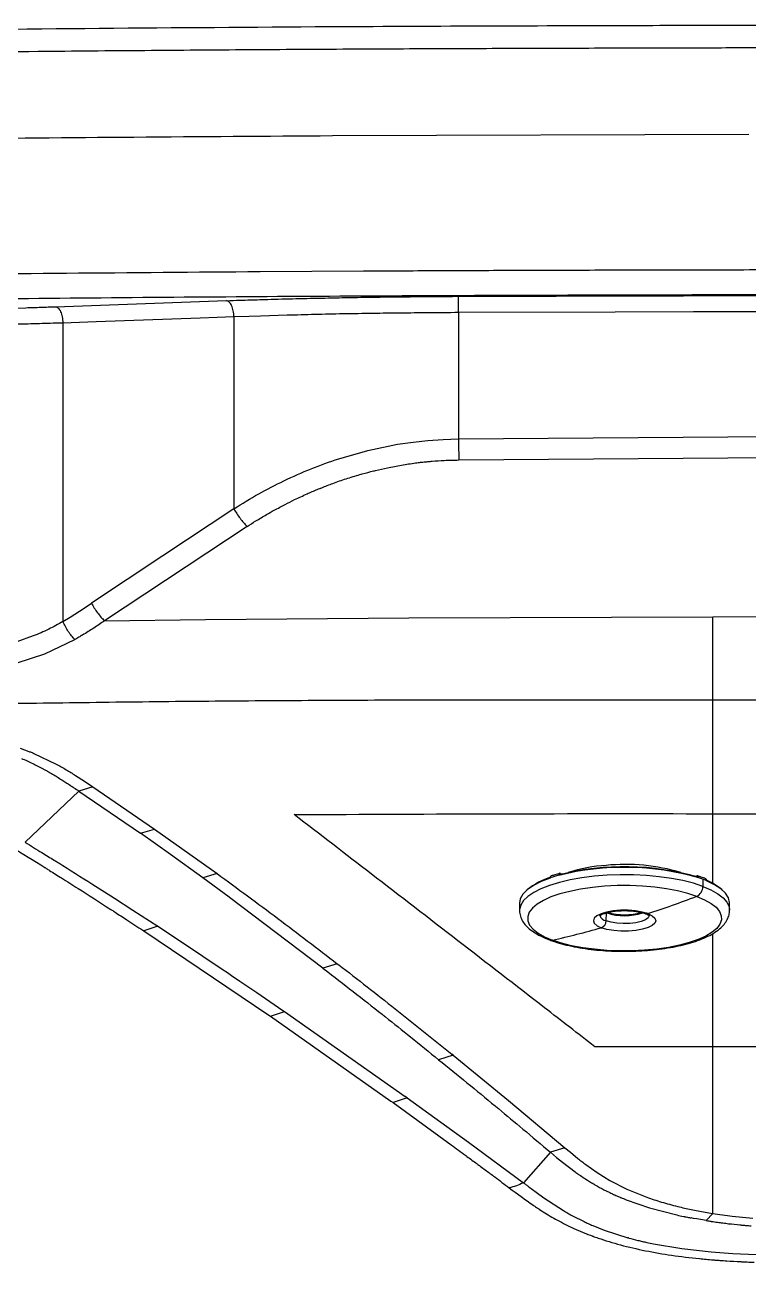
# Model space of a CAD drawing. Extents: x -51 to 27, y -13 to 136.
# Drawn here: x -20.89 to -14.6, y 72.82 to 83.71 of the extents above; entities that cross this region are included whole.
import ezdxf

# ---------------------------------------------------------------- set-up
doc = ezdxf.new("R2010")
doc.units = 0
doc.header["$MEASUREMENT"] = 0
doc.layers.add('GEOMETRY', color=2, linetype='Continuous', lineweight=25)

# ---------------------------------------------------------------- blocks, each defined once
blk = doc.blocks.new('2026 MONTERREY-BLOOM')
at = {"layer": 'GEOMETRY'}
for p, q in [((-6.539, -0.961), (-2.919, -0.949)), ((-7.169, -2.142), (-6.269, -2.137)), ((-8.948, -2.448), (-7.461, -2.395)), ((-9.468, -2.464), (-9.204, -2.457)), ((-4.083, -2.495), (-5.443, -2.5)), ((-5.443, -2.5), (-5.443, -3.598)), ((-3.402, -2.493), (-4.083, -2.495)), ((-2.722, -2.492), (-3.402, -2.493)), ((-8.738, -2.585), (-8.883, -2.59)), ((-8.883, -2.59), (-8.883, -5.185)), ((-8.593, -2.579), (-8.738, -2.585)), ((-7.689, -2.547), (-8.593, -2.579)), ((-7.542, -2.542), (-7.689, -2.547)), ((-7.396, -2.537), (-7.542, -2.542)), ((-7.264, -2.533), (-7.396, -2.537)), ((-7.396, -2.537), (-7.396, -4.206)), ((-7.166, -2.53), (-7.264, -2.533)), ((-6.932, -2.523), (-7.166, -2.53)), ((-5.443, -3.598), (-2.71, -3.577)), ((-6.484, -3.77), (-6.233, -3.699)), ((-6.233, -3.699), (-5.974, -3.645)), ((-5.974, -3.645), (-5.838, -3.625)), ((-5.838, -3.625), (-5.71, -3.611)), ((-5.71, -3.611), (-5.577, -3.603)), ((-5.577, -3.603), (-5.443, -3.598)), ((-5.441, -3.781), (-2.712, -3.759)), ((-7.396, -4.206), (-8.015, -4.616)), ((-7.281, -4.359), (-8.52, -5.179)), ((-8.015, -4.616), (-8.634, -5.026)), ((-8.82, -5.148), (-8.697, -5.069)), ((-8.697, -5.069), (-8.634, -5.026)), ((-8.883, -5.185), (-8.82, -5.148)), ((-8.52, -5.179), (-7.642, -5.168)), ((-7.642, -5.168), (-5.876, -5.153)), ((-5.876, -5.153), (-3.232, -5.144)), ((-3.232, -5.144), (0, -5.141)), ((-9.141, -5.311), (-9.283, -5.361)), ((-9.04, -5.468), (-8.778, -5.343)), ((-9.28, -5.545), (-9.04, -5.468)), ((-3.234, -5.866), (0, -5.867)), ((-3.234, -6.857), (-3.234, -5.866)), ((-9.136, -6.332), (-8.94, -6.425)), ((-8.772, -6.524), (-8.695, -6.574)), ((-8.621, -6.623), (-8.743, -6.661)), ((-8.695, -6.574), (-8.621, -6.623)), ((-8.621, -6.623), (-8.085, -6.99)), ((-8.743, -6.661), (-9.211, -7.105)), ((-8.743, -6.661), (-8.208, -7.027)), ((-3.234, -6.857), (3.234, -6.857)), ((-3.234, -7.467), (-3.234, -6.857)), ((-8.208, -7.027), (-8.085, -6.99)), ((-7.947, -7.212), (-8.208, -7.027)), ((-8.085, -6.99), (-7.542, -7.378)), ((-7.666, -7.415), (-7.947, -7.212)), ((-7.542, -7.378), (-7.666, -7.415)), ((-4.573, -7.394), (-4.573, -7.392)), ((-4.557, -7.376), (-4.543, -7.381)), ((-3.385, -7.401), (-3.372, -7.397)), ((-8.63, -7.467), (-8.435, -7.592)), ((-7.437, -7.583), (-7.666, -7.415)), ((-4.646, -7.415), (-4.646, -7.417)), ((-3.354, -7.414), (-3.354, -7.416)), ((-3.32, -7.426), (-3.32, -7.489)), ((-3.288, -7.441), (-3.288, -7.439)), ((-8.435, -7.592), (-8.275, -7.695)), ((-7.433, -7.586), (-7.437, -7.583)), ((-6.622, -8.199), (-7.433, -7.586)), ((-8.275, -7.695), (-8.058, -7.836)), ((-4.913, -7.635), (-4.913, -7.696)), ((-4.16, -7.788), (-4.156, -7.718)), ((-3.087, -7.695), (-3.087, -7.634)), ((-8.058, -7.836), (-8.18, -7.875)), ((-8.058, -7.836), (-7.835, -7.983)), ((-8.187, -7.871), (-8.18, -7.875)), ((-8.18, -7.875), (-7.092, -8.608)), ((-3.234, -8.883), (-3.234, -7.9)), ((-7.835, -7.983), (-7.667, -8.095)), ((-7.667, -8.095), (-7.49, -8.214)), ((-6.498, -8.161), (-6.622, -8.199)), ((-6.498, -8.161), (-6.485, -8.17)), ((-7.49, -8.214), (-7.453, -8.239)), ((-7.453, -8.239), (-7.416, -8.264)), ((-7.416, -8.264), (-7.343, -8.313)), ((-6.622, -8.199), (-6.61, -8.208)), ((-7.343, -8.313), (-7.197, -8.413)), ((-7.197, -8.413), (-6.97, -8.569)), ((-7.079, -8.617), (-6.957, -8.578)), ((-6.97, -8.569), (-6.957, -8.578)), ((-6.957, -8.578), (-5.908, -9.315)), ((-5.993, -8.555), (-5.501, -8.948)), ((-7.092, -8.608), (-7.079, -8.617)), ((-7.079, -8.617), (-6.031, -9.356)), ((-3.234, -8.883), (-4.259, -8.883)), ((-3.234, -10.332), (-3.234, -8.883)), ((3.234, -8.883), (-3.234, -8.883)), ((-5.49, -8.957), (-5.616, -8.996)), ((-5.49, -8.957), (-5.501, -8.948)), ((-5.49, -8.957), (-5.01, -9.35)), ((-6.031, -9.356), (-6.012, -9.369)), ((-5.889, -9.328), (-6.012, -9.369)), ((-5.889, -9.328), (-5.908, -9.315)), ((-5.889, -9.328), (-5.358, -9.713)), ((-5.01, -9.35), (-4.518, -9.761)), ((-6.012, -9.369), (-5.507, -9.736)), ((-5.358, -9.713), (-4.879, -10.066)), ((-4.644, -9.801), (-4.879, -10.066)), ((-4.518, -9.761), (-4.644, -9.801)), ((-4.644, -9.801), (-4.592, -9.845)), ((-4.518, -9.761), (-4.47, -9.801)), ((-4.47, -9.801), (-4.405, -9.855)), ((-4.592, -9.845), (-4.54, -9.888)), ((-4.54, -9.888), (-4.43, -9.972)), ((-4.336, -9.908), (-4.238, -9.977)), ((-4.238, -9.977), (-4.127, -10.046)), ((-4.833, -10.101), (-4.768, -10.149)), ((-4.127, -10.046), (-3.979, -10.122)), ((-3.979, -10.122), (-3.806, -10.192)), ((-4.951, -10.148), (-4.9, -10.186)), ((-4.768, -10.149), (-4.701, -10.197)), ((-4.701, -10.197), (-4.532, -10.307)), ((-3.987, -10.214), (-3.783, -10.285)), ((-3.783, -10.285), (-3.547, -10.346)), ((-3.29, -10.395), (-3.234, -10.332)), ((-4.453, -10.353), (-4.352, -10.404)), ((-4.277, -10.438), (-4.176, -10.478)), ((-3.401, -10.376), (-3.421, -10.372)), ((-3.372, -10.381), (-3.401, -10.376)), ((-3.29, -10.395), (-3.372, -10.381)), ((-3.064, -10.356), (-2.886, -10.374)), ((-4.176, -10.478), (-3.971, -10.544)), ((-3.963, -10.547), (-3.946, -10.551)), ((-3.946, -10.551), (-3.884, -10.567)), ((-3.805, -10.585), (-3.747, -10.597)), ((-3.747, -10.597), (-3.502, -10.638)), ((-3.502, -10.638), (-3.248, -10.667)), ((-3.248, -10.667), (-3.058, -10.68)), ((-3.058, -10.68), (-2.856, -10.69))]:
    blk.add_line(p, q, dxfattribs=at)
at = {"layer": 'GEOMETRY', "flags": 128}
for points in [[(-3.32, -7.489), (-3.402, -7.462), (-3.493, -7.439), (-3.593, -7.42), (-3.698, -7.405), (-3.809, -7.394), (-3.922, -7.389), (-4.037, -7.388), (-4.151, -7.392), (-4.263, -7.401), (-4.37, -7.414), (-4.472, -7.432), (-4.566, -7.454), (-4.652, -7.48), (-4.727, -7.509), (-4.79, -7.542), (-4.841, -7.576), (-4.879, -7.613), (-4.903, -7.651), (-4.913, -7.689), (-4.913, -7.697)], [(-4.646, -7.417), (-4.726, -7.447), (-4.793, -7.482), (-4.846, -7.518), (-4.884, -7.557), (-4.907, -7.598), (-4.913, -7.635)], [(-3.373, -7.576), (-3.451, -7.55), (-3.54, -7.527), (-3.636, -7.509), (-3.738, -7.495), (-3.845, -7.486), (-3.955, -7.482), (-4.065, -7.482), (-4.174, -7.488), (-4.28, -7.498), (-4.382, -7.513), (-4.476, -7.532), (-4.563, -7.555), (-4.64, -7.581), (-4.706, -7.611), (-4.76, -7.643), (-4.801, -7.678), (-4.829, -7.714), (-4.842, -7.751), (-4.84, -7.788), (-4.825, -7.825), (-4.795, -7.861), (-4.752, -7.895), (-4.695, -7.927), (-4.627, -7.956)], [(-3.32, -7.489), (-3.249, -7.52), (-3.19, -7.553), (-3.143, -7.588), (-3.11, -7.625), (-3.091, -7.663), (-3.087, -7.695)], [(-3.087, -7.634), (-3.087, -7.63), (-3.096, -7.589), (-3.122, -7.549), (-3.163, -7.51), (-3.219, -7.474), (-3.288, -7.441)], [(-3.373, -7.576), (-3.304, -7.605), (-3.248, -7.637), (-3.205, -7.671), (-3.175, -7.707), (-3.159, -7.744), (-3.158, -7.781), (-3.171, -7.818), (-3.198, -7.854), (-3.239, -7.888), (-3.293, -7.921), (-3.36, -7.951), (-3.437, -7.977), (-3.523, -8), (-3.618, -8.019), (-3.72, -8.034), (-3.826, -8.044), (-3.935, -8.05), (-4.045, -8.05), (-4.155, -8.046), (-4.262, -8.036), (-4.364, -8.023), (-4.46, -8.005), (-4.548, -7.982), (-4.627, -7.956)], [(-3.798, -7.726), (-3.847, -7.712), (-3.905, -7.701), (-3.969, -7.696), (-4.034, -7.696), (-4.098, -7.702), (-4.156, -7.712), (-4.204, -7.727), (-4.241, -7.745), (-4.264, -7.766), (-4.271, -7.788), (-4.263, -7.81), (-4.239, -7.831), (-4.202, -7.849)], [(-3.798, -7.726), (-3.76, -7.744), (-3.737, -7.765), (-3.728, -7.787), (-3.736, -7.809), (-3.759, -7.829), (-3.796, -7.847), (-3.844, -7.862), (-3.902, -7.873), (-3.965, -7.878), (-4.031, -7.878), (-4.094, -7.873), (-4.153, -7.863), (-4.202, -7.849)], [(-3.785, -7.738), (-3.785, -7.744), (-3.795, -7.762), (-3.819, -7.779), (-3.856, -7.794), (-3.902, -7.805), (-3.955, -7.811), (-4.011, -7.812), (-4.067, -7.809), (-4.117, -7.801), (-4.16, -7.788)], [(-5.003, -10.109), (-4.977, -10.129), (-4.951, -10.148)]]:
    blk.add_lwpolyline(points, dxfattribs=at)
at = {"layer": 'GEOMETRY'}
for centre, radius, start, end in [((-3.993, -8.982), 1.684, 73.3622, 95.6895), ((-4.24, -8.62), 1.272, 105.1549, 108.6041), ((-4.003, -9.659), 2.336, 73.8645, 104.1105), ((-4.003, -9.629), 2.311, 73.8783, 104.0967), ((-4.067, -8.693), 1.39, 93.8275, 107.7029), ((-4.485, -7.954), 0.566, 105.8235, 129.9052), ((-3.414, -7.492), 0.0937, 296.2044, 1.2995), ((-3.69, -8.412), 1.053, 69.4512, 71.4068), ((-3.642, -8.283), 0.916, 67.3077, 69.4543), ((-3.466, -7.882), 0.48, 49.1709, 69.2503), ((-6.865, 1.623), 9.839, 288.1623, 290.7898), ((-4, -7.244), 0.5, 251.8828, 288.2751), ((-4, -7.193), 0.543, 254.4399, 285.6281), ((-3.808, -7.698), 0.03, 250.4377, 289.5423), ((-4.152, -7.724), 0.0652, 192.503, 262.4236), ((-4.227, -7.787), 0.0667, 292.0776, 358.4979), ((-6.636, 0.87), 9.052, 282.8206, 285.5983), ((-4.637, -7.918), 0.0393, 249.862, 283.8491)]:
    blk.add_arc(centre, radius, start, end, dxfattribs=at)
for points, knots in [([(-3.014, 0), (-2.874, 0), (-2.592, 0), (-2.31, 0), (-2.168, 0)], [0, 0, 0, 0, 0.498405, 1, 1, 1, 1]), ([(-10.693, -0.049), (-10.026, -0.042), (-8.691, -0.026), (-7.356, -0.018), (-6.689, -0.013)], [0, 0, 0, 0, 0.499932, 1, 1, 1, 1]), ([(-6.689, -0.013), (-6.241, -0.011), (-5.344, -0.006), (-4.447, -0.004), (-3.999, -0.002)], [0, 0, 0, 0, 0.499447, 1, 1, 1, 1]), ([(-3.999, -0.002), (-3.836, -0.002), (-3.508, -0.001), (-3.18, -0.001), (-3.014, 0)], [0, 0, 0, 0, 0.494363, 1, 1, 1, 1]), ([(-25.244, -0.679), (-24.752, -0.653), (-23.756, -0.6), (-22.251, -0.534), (-20.723, -0.474), (-19.182, -0.422), (-17.636, -0.377), (-16.122, -0.339), (-14.647, -0.307), (-13.22, -0.281), (-11.817, -0.259), (-10.445, -0.241), (-9.233, -0.228), (-8.178, -0.219), (-7.278, -0.212), (-6.406, -0.207), (-5.565, -0.203), (-4.757, -0.2), (-3.985, -0.198), (-3.27, -0.196), (-2.613, -0.195), (-2.012, -0.195), (-1.451, -0.195), (-0.929, -0.195), (-0.45, -0.195), (-0.145, -0.195), (0, -0.195)], [0, 0, 0, 0, 0.058612, 0.118404, 0.179052, 0.240227, 0.301598, 0.362835, 0.420154, 0.476783, 0.532447, 0.586869, 0.639771, 0.676475, 0.71216, 0.746728, 0.780075, 0.812102, 0.842706, 0.871788, 0.897022, 0.920814, 0.943085, 0.963759, 0.982756, 1, 1, 1, 1]), ([(-14.708, -1.062), (-14.195, -1.052), (-13.152, -1.032), (-11.565, -1.008), (-9.931, -0.988), (-8.25, -0.972), (-7.114, -0.964), (-6.539, -0.961)], [0, 0, 0, 0, 0.188637, 0.382954, 0.582952, 0.788634, 1, 1, 1, 1]), ([(-17.997, -2.321), (-17.526, -2.308), (-16.569, -2.282), (-15.112, -2.249), (-13.611, -2.219), (-12.064, -2.194), (-10.472, -2.172), (-8.836, -2.155), (-7.73, -2.147), (-7.169, -2.142)], [0, 0, 0, 0, 0.130457, 0.265044, 0.403764, 0.546619, 0.693609, 0.844735, 1, 1, 1, 1]), ([(-6.269, -2.137), (-6.06, -2.136), (-5.627, -2.134), (-4.957, -2.131), (-4.246, -2.129), (-3.494, -2.127), (-2.746, -2.126), (-2.015, -2.125), (-1.362, -2.124), (-0.753, -2.124), (-0.191, -2.123), (0.378, -2.123), (0.961, -2.124), (1.553, -2.124), (2.144, -2.125), (2.921, -2.126), (3.899, -2.128), (5.076, -2.132), (6.259, -2.137), (7.447, -2.144), (8.649, -2.154), (9.933, -2.166), (11.278, -2.183), (12.67, -2.203), (14.034, -2.227), (15.408, -2.255), (16.783, -2.288), (18.168, -2.325), (19.537, -2.367), (20.893, -2.415), (21.789, -2.451), (22.229, -2.469)], [0, 0, 0, 0, 0.022045, 0.045545, 0.070499, 0.096908, 0.124698, 0.149183, 0.173899, 0.19348, 0.213203, 0.233069, 0.253396, 0.274589, 0.295324, 0.315599, 0.356366, 0.398307, 0.439469, 0.48087, 0.523351, 0.566002, 0.616064, 0.664904, 0.712523, 0.759637, 0.809602, 0.857201, 0.905556, 0.953713, 1, 1, 1, 1]), ([(-36.643, -38.985), (-36.643, -38.748), (-36.643, -38.251), (-36.643, -37.496), (-36.643, -36.717), (-36.642, -35.938), (-36.641, -35.155), (-36.639, -34.37), (-36.634, -33.124), (-36.625, -31.427), (-36.601, -28.728), (-36.556, -25.487), (-36.48, -22.003), (-36.384, -18.826), (-36.269, -15.952), (-36.147, -13.557), (-36.022, -11.643), (-35.908, -10.209), (-35.804, -9.111), (-35.717, -8.347), (-35.671, -7.917), (-35.598, -7.493), (-35.491, -7.08), (-35.34, -6.644), (-35.136, -6.19), (-34.87, -5.728), (-34.56, -5.294), (-34.209, -4.894), (-33.819, -4.53), (-33.396, -4.207), (-32.942, -3.927), (-32.492, -3.708), (-32.054, -3.541), (-31.634, -3.42), (-31.199, -3.331), (-30.75, -3.28), (-30.3, -3.229), (-29.656, -3.161), (-28.817, -3.082), (-27.505, -2.975), (-25.921, -2.869), (-23.953, -2.762), (-21.876, -2.668), (-19.679, -2.587), (-17.251, -2.514), (-14.59, -2.452), (-11.706, -2.403), (-8.819, -2.37), (-5.936, -2.35), (-3.055, -2.342), (-0.598, -2.339), (1.446, -2.34), (3.092, -2.342), (4.754, -2.346), (6.416, -2.353), (8.055, -2.365), (10.408, -2.386), (13.481, -2.429), (16.974, -2.505), (20.148, -2.601), (23.011, -2.715), (25.395, -2.836), (27.307, -2.961), (28.741, -3.074), (29.84, -3.178), (30.606, -3.264), (31.038, -3.31), (31.463, -3.38), (31.877, -3.486), (32.314, -3.634), (32.769, -3.836), (33.232, -4.099), (33.668, -4.406), (34.07, -4.756), (34.436, -5.143), (34.762, -5.565), (35.044, -6.017), (35.279, -6.492), (35.464, -6.985), (35.602, -7.491), (35.683, -8.01), (35.739, -8.534), (35.815, -9.23), (35.897, -10.097), (36.005, -11.408), (36.112, -12.993), (36.24, -15.339), (36.362, -18.173), (36.465, -21.457), (36.54, -24.706), (36.591, -27.93), (36.621, -30.803), (36.636, -33.323), (36.641, -34.922), (36.642, -35.963), (36.643, -36.444), (36.643, -36.924), (36.643, -37.402), (36.643, -37.896), (36.643, -38.424), (36.643, -38.792), (36.643, -38.985)], [0, 0, 0, 0, 0.005138, 0.010771, 0.016381, 0.022015, 0.027673, 0.03335, 0.039042, 0.054682, 0.070145, 0.097582, 0.124946, 0.145709, 0.16651, 0.187309, 0.197707, 0.208103, 0.218498, 0.221609, 0.224784, 0.227857, 0.230942, 0.234019, 0.237865, 0.24171, 0.245555, 0.249401, 0.253246, 0.257092, 0.260938, 0.264783, 0.267936, 0.271088, 0.274241, 0.277546, 0.280882, 0.284062, 0.291597, 0.299143, 0.312612, 0.326021, 0.341866, 0.357701, 0.373696, 0.394533, 0.415407, 0.436247, 0.457116, 0.477921, 0.498728, 0.51038, 0.52225, 0.534405, 0.54642, 0.558287, 0.569942, 0.597446, 0.624936, 0.645697, 0.666299, 0.687058, 0.697455, 0.707849, 0.718242, 0.721382, 0.724571, 0.72765, 0.730727, 0.733804, 0.737651, 0.741498, 0.745344, 0.74919, 0.753036, 0.756881, 0.760725, 0.76457, 0.768352, 0.772136, 0.775907, 0.779727, 0.783559, 0.79109, 0.798621, 0.812071, 0.825537, 0.849567, 0.873561, 0.896782, 0.920041, 0.943476, 0.95907, 0.97468, 0.978164, 0.981639, 0.985104, 0.988563, 0.992016, 0.995816, 1, 1, 1, 1]), ([(-7.461, -2.396), (-7.421, -2.394), (-7.353, -2.392), (-7.276, -2.39), (-7.236, -2.388), (-7.227, -2.388), (-7.224, -2.388), (-7.223, -2.388), (-7.223, -2.388), (-7.223, -2.388), (-7.223, -2.388), (-7.223, -2.388), (-7.223, -2.388), (-7.223, -2.388), (-7.223, -2.388), (-7.222, -2.388), (-7.22, -2.388), (-7.21, -2.388), (-7.17, -2.386), (-7.092, -2.384), (-7.021, -2.382), (-6.98, -2.381)], [0, 0, 0, 0, 0.2500785, 0.4371478, 0.4841022, 0.4959333, 0.4989372, 0.4997112, 0.4999163, 0.4999904, 0.5, 0.5000082, 0.500024, 0.5000784, 0.5002783, 0.5010426, 0.504029, 0.5158333, 0.5627672, 0.7499215, 1, 1, 1, 1]), ([(-6.98, -2.381), (-6.898, -2.379), (-6.733, -2.375), (-6.564, -2.372), (-6.48, -2.37)], [0, 0, 0, 0, 0.500001, 1, 1, 1, 1]), ([(-6.48, -2.37), (-6.446, -2.369), (-6.374, -2.368), (-6.276, -2.366), (-6.171, -2.365), (-6.072, -2.363), (-5.999, -2.363), (-5.965, -2.362)], [0, 0, 0, 0, 0.197273, 0.425079, 0.574027, 0.808258, 1, 1, 1, 1]), ([(-5.965, -2.362), (-5.931, -2.362), (-5.858, -2.361), (-5.757, -2.36), (-5.652, -2.359), (-5.552, -2.359), (-5.478, -2.358), (-5.444, -2.358)], [0, 0, 0, 0, 0.197393, 0.425318, 0.576989, 0.803374, 1, 1, 1, 1]), ([(-5.444, -2.358), (-4.99, -2.357), (-4.083, -2.353), (-3.176, -2.352), (-2.722, -2.351)], [0, 0, 0, 0, 0.500005, 1, 1, 1, 1]), ([(-5.443, -2.5), (-5.443, -2.482), (-5.443, -2.446), (-5.444, -2.4), (-5.444, -2.367), (-5.444, -2.361), (-5.444, -2.358)], [0, 0, 0, 0, 0.25, 0.5, 0.75, 1, 1, 1, 1]), ([(-9.204, -2.457), (-9.16, -2.456), (-9.073, -2.453), (-8.99, -2.45), (-8.948, -2.449)], [0, 0, 0, 0, 0.5, 1, 1, 1, 1]), ([(-5.443, -2.5), (-5.532, -2.5), (-5.701, -2.502), (-5.949, -2.504), (-6.195, -2.507), (-6.36, -2.51), (-6.447, -2.511)], [0, 0, 0, 0, 0.263021, 0.499999, 0.736336, 1, 1, 1, 1]), ([(-8.883, -2.59), (-8.92, -2.591), (-8.987, -2.593), (-9.08, -2.596), (-9.168, -2.599), (-9.257, -2.601), (-9.354, -2.603), (-9.472, -2.606), (-9.604, -2.609), (-9.75, -2.611), (-9.898, -2.614), (-9.999, -2.615), (-10.054, -2.616)], [0, 0, 0, 0, 0.101827, 0.185212, 0.250154, 0.334094, 0.417421, 0.500136, 0.635101, 0.750069, 0.864552, 1, 1, 1, 1]), ([(-6.447, -2.511), (-6.529, -2.513), (-6.693, -2.516), (-6.852, -2.521), (-6.932, -2.523)], [0, 0, 0, 0, 0.500001, 1, 1, 1, 1]), ([(-5.443, -3.598), (-5.443, -3.631), (-5.442, -3.697), (-5.442, -3.753), (-5.441, -3.781)], [0, 0, 0, 0, 0.5, 1, 1, 1, 1]), ([(-6.961, -3.962), (-6.883, -3.925), (-6.729, -3.854), (-6.565, -3.798), (-6.484, -3.77)], [0, 0, 0, 0, 0.507761, 1, 1, 1, 1]), ([(-5.939, -3.825), (-5.898, -3.819), (-5.85, -3.811), (-5.788, -3.803), (-5.752, -3.799), (-5.72, -3.796), (-5.7, -3.794), (-5.694, -3.793), (-5.692, -3.793), (-5.691, -3.793), (-5.685, -3.793), (-5.644, -3.789), (-5.561, -3.783), (-5.483, -3.782), (-5.441, -3.781)], [0, 0, 0, 0, 0.249998, 0.296079, 0.375005, 0.465877, 0.490034, 0.496794, 0.498845, 0.50001, 0.50391, 0.535714, 0.750004, 1, 1, 1, 1]), ([(-6.419, -3.944), (-6.38, -3.932), (-6.334, -3.917), (-6.255, -3.895), (-6.215, -3.884), (-6.176, -3.875), (-6.136, -3.865), (-6.056, -3.846), (-5.98, -3.833), (-5.939, -3.825)], [0, 0, 0, 0, 0.250002, 0.296534, 0.500004, 0.503601, 0.535021, 0.750002, 1, 1, 1, 1]), ([(-7.396, -4.206), (-7.324, -4.161), (-7.185, -4.074), (-7.035, -3.999), (-6.961, -3.962)], [0, 0, 0, 0, 0.508961, 1, 1, 1, 1]), ([(-6.869, -4.126), (-6.832, -4.109), (-6.789, -4.089), (-6.716, -4.056), (-6.678, -4.04), (-6.642, -4.026), (-6.605, -4.011), (-6.53, -3.982), (-6.458, -3.957), (-6.419, -3.944)], [0, 0, 0, 0, 0.249998, 0.296866, 0.500009, 0.503955, 0.535823, 0.750003, 1, 1, 1, 1]), ([(-7.281, -4.359), (-7.256, -4.343), (-7.201, -4.308), (-7.122, -4.261), (-7.037, -4.213), (-6.955, -4.17), (-6.896, -4.14), (-6.869, -4.126)], [0, 0, 0, 0, 0.189703, 0.41871, 0.582909, 0.810735, 1, 1, 1, 1]), ([(-8.883, -5.185), (-8.923, -5.209), (-9.006, -5.256), (-9.095, -5.293), (-9.141, -5.311)], [0, 0, 0, 0, 0.491867, 1, 1, 1, 1]), ([(-8.778, -5.343), (-8.788, -5.332), (-8.808, -5.312), (-8.836, -5.273), (-8.862, -5.23), (-8.876, -5.2), (-8.883, -5.185)], [0, 0, 0, 0, 0.249993, 0.499998, 0.749997, 1, 1, 1, 1]), ([(-3.234, -5.866), (-3.234, -5.827), (-3.233, -5.748), (-3.233, -5.579), (-3.232, -5.381), (-3.232, -5.223), (-3.232, -5.144)], [0, 0, 0, 0, 0.253886, 0.505374, 0.754114, 1, 1, 1, 1]), ([(-8.712, -5.304), (-8.723, -5.31), (-8.745, -5.323), (-8.767, -5.336), (-8.778, -5.343)], [0, 0, 0, 0, 0.499935, 1, 1, 1, 1]), ([(-8.767, -5.89), (-8.46, -5.886), (-7.846, -5.878), (-7.231, -5.874), (-6.924, -5.872)], [0, 0, 0, 0, 0.499991, 1, 1, 1, 1]), ([(-6.924, -5.872), (-6.617, -5.87), (-6.002, -5.867), (-5.387, -5.866), (-5.08, -5.866)], [0, 0, 0, 0, 0.499904, 1, 1, 1, 1]), ([(-5.08, -5.866), (-4.926, -5.866), (-4.618, -5.866), (-4.311, -5.866), (-4.157, -5.866)], [0, 0, 0, 0, 0.499938, 1, 1, 1, 1]), ([(-4.157, -5.866), (-4.003, -5.866), (-3.695, -5.866), (-3.388, -5.866), (-3.234, -5.866)], [0, 0, 0, 0, 0.499936, 1, 1, 1, 1]), ([(-9.689, -5.904), (-9.535, -5.901), (-9.228, -5.896), (-8.921, -5.892), (-8.767, -5.89)], [0, 0, 0, 0, 0.500046, 1, 1, 1, 1]), ([(-9.254, -6.287), (-9.244, -6.291), (-9.224, -6.298), (-9.204, -6.305), (-9.194, -6.309)], [0, 0, 0, 0, 0.500331, 1, 1, 1, 1]), ([(-9.243, -6.376), (-9.21, -6.39), (-9.143, -6.419), (-9.085, -6.45), (-9.055, -6.466)], [0, 0, 0, 0, 0.499978, 1, 1, 1, 1]), ([(-9.055, -6.466), (-9.048, -6.47), (-9.036, -6.476), (-9.022, -6.484), (-9.016, -6.488), (-9.014, -6.489), (-9.013, -6.489), (-8.999, -6.497), (-8.985, -6.505), (-8.972, -6.513)], [0, 0, 0, 0, 0.250008, 0.431493, 0.479873, 0.49347, 0.49762, 0.500004, 1, 1, 1, 1]), ([(-8.972, -6.513), (-8.958, -6.521), (-8.932, -6.537), (-8.906, -6.554), (-8.893, -6.562)], [0, 0, 0, 0, 0.499878, 1, 1, 1, 1]), ([(-8.893, -6.562), (-8.881, -6.57), (-8.856, -6.586), (-8.83, -6.602), (-8.817, -6.611)], [0, 0, 0, 0, 0.472154, 1, 1, 1, 1]), ([(-8.817, -6.611), (-8.807, -6.618), (-8.782, -6.634), (-8.758, -6.651), (-8.743, -6.661)], [0, 0, 0, 0, 0.405518, 1, 1, 1, 1]), ([(-6.871, -6.865), (-6.271, -6.862), (-5.059, -6.856), (-3.846, -6.856), (-3.234, -6.857)], [0, 0, 0, 0, 0.494758, 1, 1, 1, 1]), ([(-4.259, -8.883), (-4.404, -8.77), (-5.052, -8.268), (-5.923, -7.595), (-6.648, -7.037), (-6.871, -6.865)], [0, 0, 0, 0, 0.16733, 0.744023, 1, 1, 1, 1]), ([(-9.332, -7.144), (-9.234, -7.204), (-9.135, -7.264), (-9.035, -7.327), (-9.021, -7.336), (-8.974, -7.366), (-8.881, -7.424), (-8.799, -7.476), (-8.751, -7.506)], [0, 0, 0, 0, 0.5, 0.502501, 0.520507, 0.569015, 0.75, 1, 1, 1, 1]), ([(-9.211, -7.105), (-9.162, -7.135), (-9.078, -7.187), (-8.985, -7.245), (-8.937, -7.274), (-8.924, -7.282), (-8.823, -7.345), (-8.726, -7.407), (-8.63, -7.467)], [0, 0, 0, 0, 0.25, 0.429854, 0.478638, 0.492747, 0.5, 1, 1, 1, 1]), ([(-7.542, -7.378), (-7.365, -7.507), (-7.011, -7.767), (-6.669, -8.03), (-6.498, -8.161)], [0, 0, 0, 0, 0.499605, 1, 1, 1, 1]), ([(-4.646, -7.415), (-4.646, -7.412), (-4.645, -7.406), (-4.642, -7.4), (-4.639, -7.399), (-4.637, -7.398)], [0, 0, 0, 0, 0.357319, 0.713289, 1, 1, 1, 1]), ([(-4.563, -7.375), (-4.577, -7.38), (-4.603, -7.387), (-4.627, -7.395), (-4.638, -7.398)], [0, 0, 0, 0, 0.554331, 1, 1, 1, 1]), ([(-4.557, -7.376), (-4.559, -7.376), (-4.563, -7.375), (-4.568, -7.378), (-4.572, -7.384), (-4.572, -7.39), (-4.573, -7.392)], [0, 0, 0, 0, 0.249258, 0.500325, 0.751368, 1, 1, 1, 1]), ([(-4.573, -7.394), (-4.573, -7.393), (-4.572, -7.391), (-4.571, -7.388), (-4.569, -7.387), (-4.567, -7.387), (-4.567, -7.387), (-4.566, -7.388)], [0, 0, 0, 0, 0.249496, 0.499284, 0.749092, 0.873165, 1, 1, 1, 1]), ([(-3.354, -7.414), (-3.354, -7.411), (-3.355, -7.405), (-3.359, -7.399), (-3.365, -7.396), (-3.369, -7.397), (-3.372, -7.397)], [0, 0, 0, 0, 0.250657, 0.500369, 0.749261, 1, 1, 1, 1]), ([(-3.297, -7.422), (-3.309, -7.417), (-3.33, -7.409), (-3.354, -7.4), (-3.365, -7.397)], [0, 0, 0, 0, 0.554621, 1, 1, 1, 1]), ([(-8.751, -7.506), (-8.656, -7.567), (-8.561, -7.628), (-8.463, -7.691), (-8.451, -7.699), (-8.404, -7.729), (-8.314, -7.788), (-8.234, -7.84), (-8.187, -7.871)], [0, 0, 0, 0, 0.5, 0.502076, 0.519145, 0.567198, 0.75, 1, 1, 1, 1]), ([(-3.362, -7.409), (-3.361, -7.409), (-3.359, -7.408), (-3.357, -7.409), (-3.355, -7.411), (-3.355, -7.413), (-3.354, -7.414)], [0, 0, 0, 0, 0.249998, 0.499998, 0.749999, 1, 1, 1, 1]), ([(-3.297, -7.422), (-3.296, -7.423), (-3.293, -7.424), (-3.289, -7.43), (-3.289, -7.436), (-3.288, -7.439)], [0, 0, 0, 0, 0.254236, 0.628896, 1, 1, 1, 1]), ([(-4.913, -7.697), (-4.913, -7.699), (-4.915, -7.716), (-4.906, -7.749), (-4.888, -7.792), (-4.858, -7.831), (-4.817, -7.868), (-4.764, -7.904), (-4.707, -7.933), (-4.666, -7.949), (-4.65, -7.955)], [0, 0, 0, 0, 0.018019, 0.148235, 0.277969, 0.414549, 0.563715, 0.7254, 0.892994, 1, 1, 1, 1]), ([(-4.65, -7.955), (-4.637, -7.96), (-4.598, -7.974), (-4.528, -7.994), (-4.438, -8.014), (-4.342, -8.031), (-4.242, -8.043), (-4.139, -8.05), (-4.034, -8.054), (-3.929, -8.053), (-3.825, -8.048), (-3.723, -8.039), (-3.625, -8.025), (-3.531, -8.008), (-3.444, -7.986), (-3.363, -7.961), (-3.291, -7.931), (-3.227, -7.898), (-3.174, -7.861), (-3.134, -7.821), (-3.107, -7.78), (-3.089, -7.738), (-3.088, -7.709), (-3.087, -7.695)], [0, 0, 0, 0, 0.02643, 0.07746, 0.128043, 0.178259, 0.22823, 0.278041, 0.327761, 0.377444, 0.427136, 0.476874, 0.52671, 0.576709, 0.626955, 0.677563, 0.728693, 0.780552, 0.833317, 0.880504, 0.923512, 0.963315, 1, 1, 1, 1]), ([(-4.218, -7.746), (-4.217, -7.745), (-4.216, -7.743), (-4.2, -7.733), (-4.174, -7.723), (-4.138, -7.713), (-4.093, -7.705), (-4.042, -7.7), (-3.988, -7.699), (-3.935, -7.702), (-3.885, -7.708), (-3.845, -7.717), (-3.826, -7.723), (-3.818, -7.726)], [0, 0, 0, 0, 0.07823, 0.157568, 0.242665, 0.334341, 0.430706, 0.529885, 0.6305, 0.731579, 0.832137, 0.93119, 1, 1, 1, 1]), ([(-3.818, -7.726), (-3.813, -7.728), (-3.8, -7.733), (-3.786, -7.741), (-3.781, -7.747), (-3.782, -7.746), (-3.782, -7.745)], [0, 0, 0, 0, 0.23414, 0.60014, 0.945046, 1, 1, 1, 1]), ([(-6.61, -8.208), (-6.442, -8.339), (-6.264, -8.477), (-6.015, -8.674), (-5.851, -8.806), (-5.697, -8.93), (-5.616, -8.996)], [0, 0, 0, 0, 0.5, 0.530212, 0.75, 1, 1, 1, 1]), ([(-5.616, -8.996), (-5.452, -9.129), (-5.278, -9.271), (-5.035, -9.473), (-4.874, -9.607), (-4.724, -9.734), (-4.644, -9.801)], [0, 0, 0, 0, 0.5, 0.5294, 0.75, 1, 1, 1, 1]), ([(-5.507, -9.736), (-5.465, -9.767), (-5.394, -9.819), (-5.314, -9.878), (-5.272, -9.909), (-5.245, -9.929), (-5.198, -9.964), (-5.114, -10.026), (-5.045, -10.078), (-5.003, -10.109)], [0, 0, 0, 0, 0.25, 0.420981, 0.471987, 0.5, 0.584525, 0.75, 1, 1, 1, 1]), ([(-4.43, -9.972), (-4.42, -9.979), (-4.403, -9.991), (-4.384, -10.004), (-4.374, -10.011), (-4.371, -10.013), (-4.349, -10.027), (-4.327, -10.041), (-4.306, -10.055)], [0, 0, 0, 0, 0.250002, 0.425726, 0.475587, 0.490979, 0.500006, 1, 1, 1, 1]), ([(-4.879, -10.066), (-4.9, -10.076), (-4.94, -10.096), (-4.982, -10.105), (-5.003, -10.109)], [0, 0, 0, 0, 0.5, 1, 1, 1, 1]), ([(-4.879, -10.066), (-4.872, -10.072), (-4.856, -10.083), (-4.841, -10.095), (-4.833, -10.101)], [0, 0, 0, 0, 0.5085422, 1, 1, 1, 1]), ([(-4.305, -10.055), (-4.294, -10.062), (-4.274, -10.074), (-4.252, -10.087), (-4.24, -10.093), (-4.237, -10.095), (-4.212, -10.11), (-4.186, -10.123), (-4.16, -10.136)], [0, 0, 0, 0, 0.250004, 0.428391, 0.477597, 0.492157, 0.500011, 1, 1, 1, 1]), ([(-4.9, -10.186), (-4.883, -10.198), (-4.848, -10.224), (-4.812, -10.249), (-4.794, -10.261)], [0, 0, 0, 0, 0.500001, 1, 1, 1, 1]), ([(-4.16, -10.136), (-4.146, -10.143), (-4.123, -10.154), (-4.096, -10.167), (-4.083, -10.173), (-4.079, -10.175), (-4.07, -10.179), (-4.057, -10.184), (-4.043, -10.19), (-4.036, -10.194), (-4.019, -10.201), (-4.002, -10.207), (-3.987, -10.214)], [0, 0, 0, 0, 0.249997, 0.429972, 0.478784, 0.492845, 0.499998, 0.624998, 0.711362, 0.73666, 0.750003, 1, 1, 1, 1]), ([(-3.806, -10.192), (-3.765, -10.206), (-3.681, -10.235), (-3.586, -10.26), (-3.538, -10.272)], [0, 0, 0, 0, 0.499956, 1, 1, 1, 1]), ([(-4.794, -10.261), (-4.785, -10.268), (-4.769, -10.278), (-4.751, -10.29), (-4.742, -10.296), (-4.72, -10.311), (-4.699, -10.324), (-4.679, -10.336)], [0, 0, 0, 0, 0.250001, 0.422418, 0.473078, 0.500003, 1, 1, 1, 1]), ([(-4.679, -10.336), (-4.658, -10.349), (-4.617, -10.374), (-4.572, -10.398), (-4.549, -10.41)], [0, 0, 0, 0, 0.500002, 1, 1, 1, 1]), ([(-3.547, -10.346), (-3.527, -10.351), (-3.506, -10.355), (-3.485, -10.36), (-3.485, -10.36), (-3.485, -10.36), (-3.485, -10.36), (-3.484, -10.36), (-3.481, -10.36), (-3.471, -10.362), (-3.45, -10.367), (-3.431, -10.37), (-3.421, -10.372)], [0, 0, 0, 0, 0.499992, 0.5, 0.500071, 0.500273, 0.50104, 0.504034, 0.51586, 0.562851, 0.749997, 1, 1, 1, 1]), ([(-3.538, -10.272), (-3.519, -10.277), (-3.48, -10.286), (-3.421, -10.299), (-3.361, -10.311), (-3.298, -10.322), (-3.255, -10.329), (-3.234, -10.332)], [0, 0, 0, 0, 0.2039512, 0.4024389, 0.5970799, 0.7960875, 1, 1, 1, 1]), ([(-3.234, -10.332), (-3.206, -10.337), (-3.15, -10.345), (-3.092, -10.352), (-3.064, -10.356)], [0, 0, 0, 0, 0.499998, 1, 1, 1, 1]), ([(-4.549, -10.41), (-4.526, -10.422), (-4.479, -10.446), (-4.427, -10.469), (-4.401, -10.481)], [0, 0, 0, 0, 0.500003, 1, 1, 1, 1]), ([(-3.29, -10.395), (-3.282, -10.396), (-3.269, -10.398), (-3.254, -10.4), (-3.246, -10.402), (-3.227, -10.404), (-3.209, -10.407), (-3.193, -10.409)], [0, 0, 0, 0, 0.2500127, 0.4174008, 0.4692798, 0.5000061, 1, 1, 1, 1]), ([(-3.193, -10.409), (-3.185, -10.41), (-3.171, -10.412), (-3.156, -10.414), (-3.148, -10.415), (-3.129, -10.417), (-3.111, -10.42), (-3.095, -10.422)], [0, 0, 0, 0, 0.250013, 0.420651, 0.471712, 0.500006, 1, 1, 1, 1]), ([(-3.095, -10.422), (-3.062, -10.425), (-3.03, -10.429), (-2.996, -10.432), (-2.992, -10.433), (-2.975, -10.434), (-2.944, -10.437), (-2.915, -10.44), (-2.899, -10.441)], [0, 0, 0, 0, 0.499989, 0.501955, 0.518826, 0.566874, 0.749996, 1, 1, 1, 1]), ([(-4.401, -10.481), (-4.387, -10.486), (-4.364, -10.496), (-4.337, -10.507), (-4.324, -10.513), (-4.32, -10.514), (-4.311, -10.517), (-4.299, -10.522), (-4.285, -10.527), (-4.277, -10.53), (-4.26, -10.536), (-4.245, -10.542), (-4.23, -10.547)], [0, 0, 0, 0, 0.249997, 0.430091, 0.478851, 0.492878, 0.499999, 0.624997, 0.712246, 0.737317, 0.750003, 1, 1, 1, 1]), ([(-4.23, -10.547), (-4.167, -10.568), (-4.04, -10.609), (-3.892, -10.641), (-3.818, -10.657)], [0, 0, 0, 0, 0.500028, 1, 1, 1, 1]), ([(-3.963, -10.547), (-3.964, -10.546), (-3.967, -10.545), (-3.969, -10.545), (-3.971, -10.544)], [0, 0, 0, 0, 0.4999697, 1, 1, 1, 1]), ([(-3.884, -10.567), (-3.871, -10.57), (-3.845, -10.576), (-3.818, -10.582), (-3.805, -10.585)], [0, 0, 0, 0, 0.500568, 1, 1, 1, 1]), ([(-3.818, -10.657), (-3.743, -10.671), (-3.594, -10.699), (-3.431, -10.717), (-3.349, -10.726)], [0, 0, 0, 0, 0.499973, 1, 1, 1, 1]), ([(-3.349, -10.726), (-3.31, -10.729), (-3.27, -10.733), (-3.229, -10.737), (-3.223, -10.737), (-3.204, -10.739), (-3.165, -10.741), (-3.13, -10.744), (-3.11, -10.745)], [0, 0, 0, 0, 0.499987, 0.501897, 0.518644, 0.566634, 0.749996, 1, 1, 1, 1]), ([(-3.11, -10.745), (-3.071, -10.748), (-3.032, -10.75), (-2.991, -10.752), (-2.986, -10.752), (-2.966, -10.753), (-2.928, -10.755), (-2.894, -10.756), (-2.874, -10.757)], [0, 0, 0, 0, 0.4999917, 0.5021057, 0.5192978, 0.567495, 0.7499972, 1, 1, 1, 1])]:
    blk.add_open_spline(points, degree=3, knots=knots, dxfattribs=at)
for points in [[(-7.396, -2.537), (-7.397, -2.519), (-7.4, -2.483), (-7.415, -2.437), (-7.436, -2.404), (-7.452, -2.398), (-7.461, -2.395)], [(-8.948, -2.448), (-8.94, -2.451), (-8.923, -2.457), (-8.902, -2.49), (-8.887, -2.536), (-8.884, -2.572), (-8.883, -2.59)], [(-7.396, -4.206), (-7.388, -4.22), (-7.372, -4.248), (-7.343, -4.289), (-7.313, -4.327), (-7.292, -4.349), (-7.281, -4.359)], [(-8.634, -5.026), (-8.627, -5.04), (-8.611, -5.069), (-8.582, -5.11), (-8.552, -5.148), (-8.531, -5.169), (-8.52, -5.179)], [(-8.52, -5.179), (-8.552, -5.201), (-8.614, -5.244), (-8.679, -5.284), (-8.712, -5.304)], [(-9.194, -6.309), (-9.185, -6.313), (-9.165, -6.32), (-9.146, -6.328), (-9.136, -6.332)], [(-8.94, -6.425), (-8.925, -6.433), (-8.896, -6.449), (-8.868, -6.466), (-8.854, -6.474)], [(-8.854, -6.474), (-8.84, -6.482), (-8.812, -6.499), (-8.786, -6.516), (-8.772, -6.524)], [(-6.485, -8.17), (-6.403, -8.234), (-6.237, -8.362), (-6.075, -8.49), (-5.993, -8.555)], [(-4.405, -9.855), (-4.394, -9.864), (-4.371, -9.881), (-4.348, -9.899), (-4.336, -9.908)], [(-4.532, -10.307), (-4.519, -10.315), (-4.494, -10.33), (-4.467, -10.345), (-4.453, -10.353)], [(-4.352, -10.404), (-4.34, -10.41), (-4.315, -10.421), (-4.29, -10.432), (-4.277, -10.438)]]:
    blk.add_open_spline(points, degree=3, dxfattribs=at)

msp = doc.modelspace()

# ---------------------------------------------------------------- block references
msp.add_blockref('2026 MONTERREY-BLOOM', (-11.682, 83.714))

doc.saveas('drawing.dxf')
